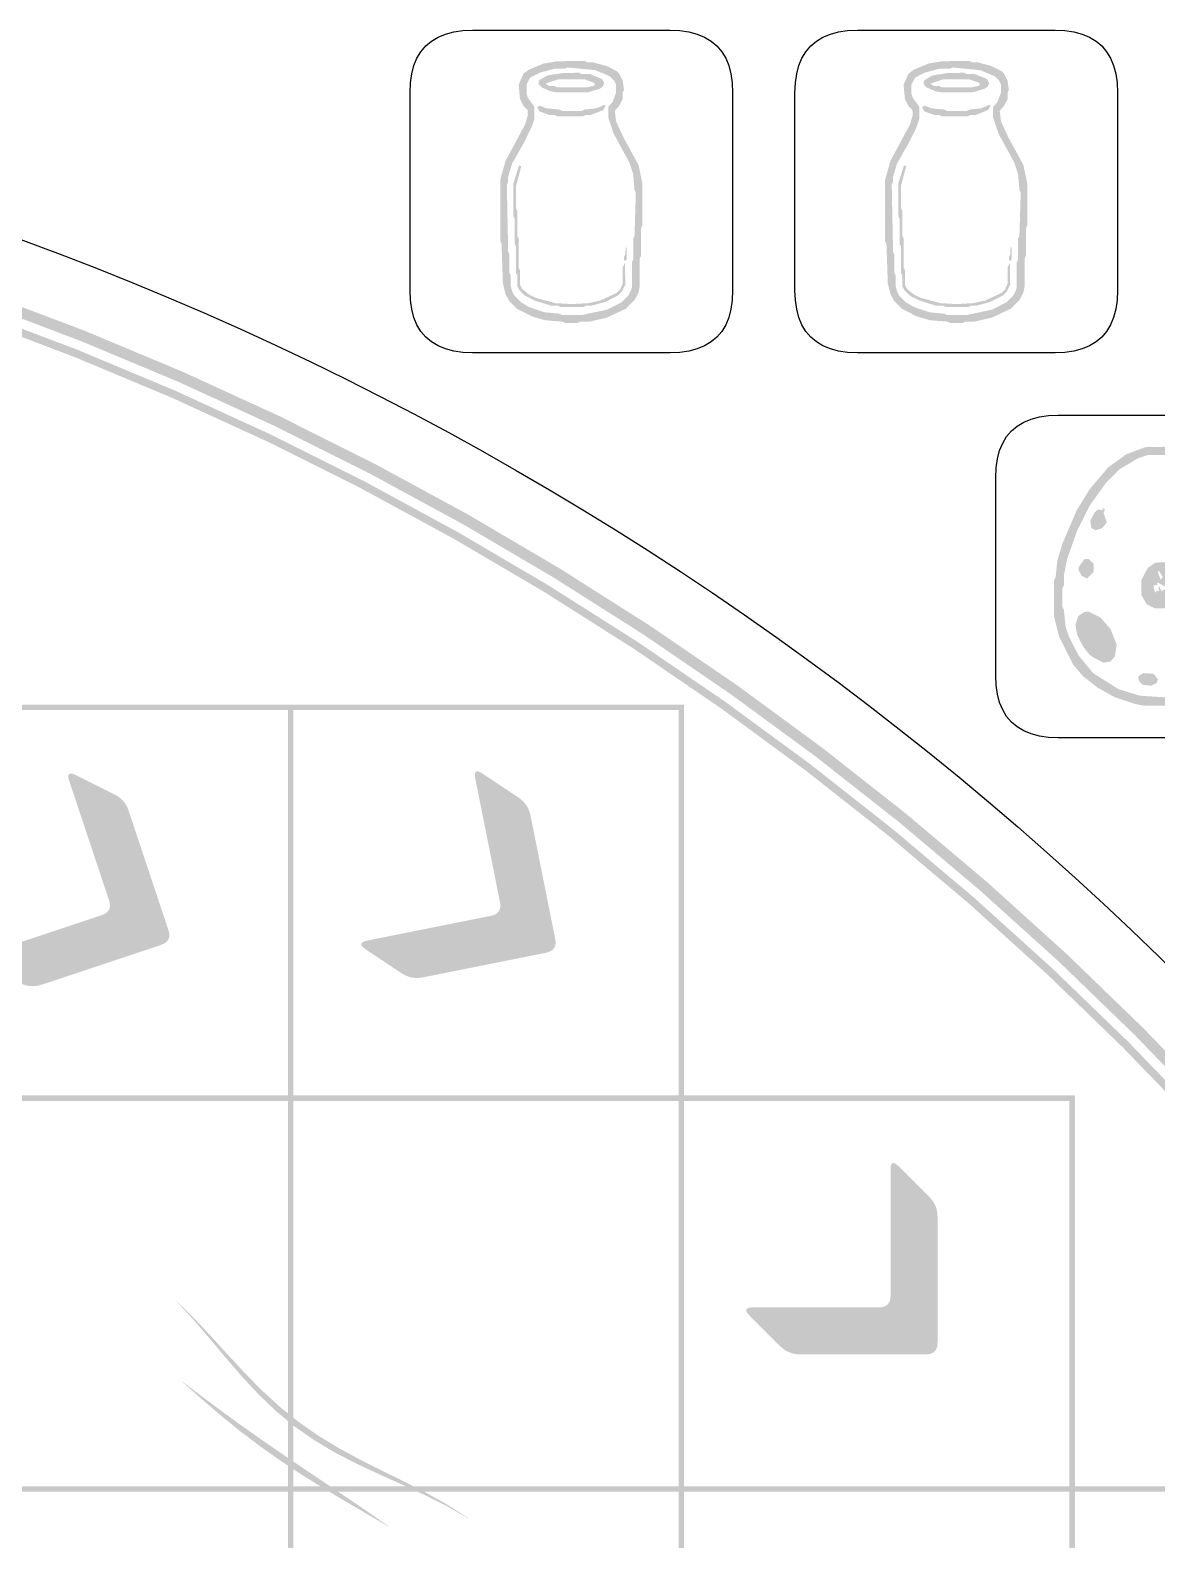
# Model space of a CAD drawing. Header units: millimetres. Extents: x 5 to 414, y 6 to 775.
# Drawn here: x 276.2 to 343.5, y 685 to 775.1 of the extents above; entities that cross this region are included whole.
import ezdxf

# ---------------------------------------------------------------- set-up
doc = ezdxf.new("R2010")
doc.units = ezdxf.units.MM
doc.layers.add('CUT', color=1, linetype='Continuous')
doc.layers.add('RASTER', color=7, linetype='Continuous')

msp = doc.modelspace()

# ---------------------------------------------------------------- hatches: boundary and pattern name
at = {"layer": 'RASTER'}
h = msp.add_hatch(color=7, dxfattribs=at)
h.paths.add_polyline_path([(307.659, 773.281), (309.287, 773.305), (309.444, 773.226), (309.759, 773.226), (310.624, 772.99), (311.198, 772.699), (311.356, 772.542), (311.568, 772.125), (311.647, 771.574), (311.568, 771.417), (311.568, 771.023), (311.356, 770.607), (311.096, 770.316), (311.175, 769.686), (311.623, 768.719), (312.512, 767.09), (312.748, 765.989), (312.748, 763.472), (312.669, 763.315), (312.669, 761.663), (312.59, 761.506), (312.59, 759.854), (312.512, 759.461), (312.299, 759.044), (311.749, 758.493), (310.624, 757.966), (309.601, 757.73), (309.051, 757.73), (308.893, 757.651), (308.107, 757.651), (307.95, 757.73), (306.927, 757.809), (306.14, 758.045), (305.252, 758.493), (304.78, 758.965), (304.567, 759.382), (304.41, 760.011), (304.331, 762.371), (304.253, 762.528), (304.253, 766.225), (304.567, 767.326), (305.747, 769.529), (305.904, 770.08), (305.881, 770.371), (305.645, 770.607), (305.432, 771.023), (305.354, 771.889), (305.645, 772.542), (305.959, 772.778), (306.848, 773.147)])
h.paths.add_polyline_path([(308.264, 772.911), (308.107, 772.833), (307.478, 772.833), (306.612, 772.597), (306.038, 772.306), (305.826, 771.889), (305.826, 771.338), (305.904, 771.102), (306.298, 770.552), (306.298, 769.844), (306.14, 769.372), (305.645, 768.373), (304.961, 767.169), (304.725, 766.383), (304.725, 766.068), (304.646, 765.911), (304.725, 761.899), (304.803, 761.742), (304.803, 760.64), (304.882, 760.483), (304.882, 759.854), (304.961, 759.539), (305.094, 759.28), (305.488, 758.886), (305.983, 758.595), (306.927, 758.281), (307.792, 758.202), (307.95, 758.123), (309.129, 758.123), (310.624, 758.438), (311.513, 758.886), (311.906, 759.28), (312.04, 759.539), (312.119, 759.775), (312.119, 761.27), (312.197, 761.427), (312.197, 762.686), (312.276, 762.843), (312.354, 765.439), (312.276, 765.596), (312.197, 766.54), (311.961, 767.248), (311.017, 768.978), (310.703, 769.922), (310.703, 770.552), (310.962, 770.843), (311.175, 771.417), (311.175, 771.889), (311.041, 772.148), (310.805, 772.384), (309.916, 772.754)], flags=0)
h.paths.add_polyline_path([(307.973, 772.573), (308.972, 772.597), (309.129, 772.518), (309.601, 772.518), (310.333, 772.227), (310.467, 771.967), (310.364, 771.755), (310.176, 771.629), (309.444, 771.417), (307.635, 771.417), (307.242, 771.495), (306.746, 771.708), (306.589, 771.865), (306.534, 771.967), (306.589, 772.148), (307.084, 772.439)], flags=0)
h.paths.add_polyline_path([(307.714, 772.203), (306.951, 771.944), (307.163, 771.81), (307.478, 771.81), (307.635, 771.731), (309.444, 771.731), (309.837, 771.81), (309.916, 771.889), (309.861, 771.991), (309.287, 772.203)], flags=0)
h.paths.add_polyline_path([(310.49, 770.685), (310.545, 770.63), (310.412, 770.371), (309.68, 770.08), (309.365, 770.08), (309.208, 770.001), (307.635, 770.001), (307.478, 770.08), (307.163, 770.08), (306.589, 770.292), (306.455, 770.552), (306.612, 770.63), (307.006, 770.473), (307.792, 770.394), (307.95, 770.316), (309.129, 770.316), (309.287, 770.394), (309.995, 770.473)], flags=0)
h.paths.add_polyline_path([(305.377, 767.067), (305.511, 767.012), (305.196, 765.832), (305.196, 764.495), (305.275, 764.337), (305.275, 762.843), (305.354, 762.686), (305.354, 760.955), (305.432, 760.798), (305.432, 759.932), (305.566, 759.673), (305.959, 759.358), (306.376, 759.146), (307.556, 758.831), (308.524, 758.776), (309.523, 758.831), (310.231, 758.989), (311.198, 759.437), (311.434, 759.673), (311.568, 760.011), (311.568, 760.955), (311.702, 761.246), (311.725, 759.932), (311.513, 759.516), (311.277, 759.28), (310.545, 758.91), (309.68, 758.674), (309.365, 758.674), (309.208, 758.595), (307.871, 758.595), (307.714, 758.674), (307.32, 758.674), (306.298, 758.989), (305.724, 759.28), (305.409, 759.594), (305.275, 759.854), (305.275, 760.483), (305.196, 760.64), (305.196, 762.214), (305.118, 762.371), (305.118, 763.865), (305.039, 764.023), (305.039, 765.989)], flags=0)
h.paths.add_polyline_path([(311.749, 762.19), (311.804, 762.135), (311.804, 761.427), (311.725, 761.348), (311.647, 761.427), (311.647, 761.584), (311.725, 761.742)], flags=0)
h = msp.add_hatch(color=7, dxfattribs=at)
h.paths.add_polyline_path([(330.659, 773.281), (332.287, 773.305), (332.444, 773.226), (332.759, 773.226), (333.624, 772.99), (334.198, 772.699), (334.356, 772.542), (334.568, 772.125), (334.647, 771.574), (334.568, 771.417), (334.568, 771.023), (334.356, 770.607), (334.096, 770.316), (334.175, 769.686), (334.623, 768.719), (335.512, 767.09), (335.748, 765.989), (335.748, 763.472), (335.669, 763.315), (335.669, 761.663), (335.59, 761.506), (335.59, 759.854), (335.512, 759.461), (335.299, 759.044), (334.749, 758.493), (333.624, 757.966), (332.601, 757.73), (332.051, 757.73), (331.893, 757.651), (331.107, 757.651), (330.95, 757.73), (329.927, 757.809), (329.14, 758.045), (328.252, 758.493), (327.78, 758.965), (327.567, 759.382), (327.41, 760.011), (327.331, 762.371), (327.253, 762.528), (327.253, 766.225), (327.567, 767.326), (328.747, 769.529), (328.904, 770.08), (328.881, 770.371), (328.645, 770.607), (328.432, 771.023), (328.354, 771.889), (328.645, 772.542), (328.959, 772.778), (329.848, 773.147)])
h.paths.add_polyline_path([(331.264, 772.911), (331.107, 772.833), (330.478, 772.833), (329.612, 772.597), (329.038, 772.306), (328.826, 771.889), (328.826, 771.338), (328.904, 771.102), (329.298, 770.552), (329.298, 769.844), (329.14, 769.372), (328.645, 768.373), (327.961, 767.169), (327.725, 766.383), (327.725, 766.068), (327.646, 765.911), (327.725, 761.899), (327.803, 761.742), (327.803, 760.64), (327.882, 760.483), (327.882, 759.854), (327.961, 759.539), (328.094, 759.28), (328.488, 758.886), (328.983, 758.595), (329.927, 758.281), (330.792, 758.202), (330.95, 758.123), (332.129, 758.123), (333.624, 758.438), (334.513, 758.886), (334.906, 759.28), (335.04, 759.539), (335.119, 759.775), (335.119, 761.27), (335.197, 761.427), (335.197, 762.686), (335.276, 762.843), (335.354, 765.439), (335.276, 765.596), (335.197, 766.54), (334.961, 767.248), (334.017, 768.978), (333.703, 769.922), (333.703, 770.552), (333.962, 770.843), (334.175, 771.417), (334.175, 771.889), (334.041, 772.148), (333.805, 772.384), (332.916, 772.754)], flags=0)
h.paths.add_polyline_path([(330.973, 772.573), (331.972, 772.597), (332.129, 772.518), (332.601, 772.518), (333.333, 772.227), (333.467, 771.967), (333.364, 771.755), (333.176, 771.629), (332.444, 771.417), (330.635, 771.417), (330.242, 771.495), (329.746, 771.708), (329.589, 771.865), (329.534, 771.967), (329.589, 772.148), (330.084, 772.439)], flags=0)
h.paths.add_polyline_path([(330.714, 772.203), (329.951, 771.944), (330.163, 771.81), (330.478, 771.81), (330.635, 771.731), (332.444, 771.731), (332.837, 771.81), (332.916, 771.889), (332.861, 771.991), (332.287, 772.203)], flags=0)
h.paths.add_polyline_path([(333.49, 770.685), (333.545, 770.63), (333.412, 770.371), (332.68, 770.08), (332.365, 770.08), (332.208, 770.001), (330.635, 770.001), (330.478, 770.08), (330.163, 770.08), (329.589, 770.292), (329.455, 770.552), (329.612, 770.63), (330.006, 770.473), (330.792, 770.394), (330.95, 770.316), (332.129, 770.316), (332.287, 770.394), (332.995, 770.473)], flags=0)
h.paths.add_polyline_path([(328.377, 767.067), (328.511, 767.012), (328.196, 765.832), (328.196, 764.495), (328.275, 764.337), (328.275, 762.843), (328.354, 762.686), (328.354, 760.955), (328.432, 760.798), (328.432, 759.932), (328.566, 759.673), (328.959, 759.358), (329.376, 759.146), (330.556, 758.831), (331.524, 758.776), (332.523, 758.831), (333.231, 758.989), (334.198, 759.437), (334.434, 759.673), (334.568, 760.011), (334.568, 760.955), (334.702, 761.246), (334.725, 759.932), (334.513, 759.516), (334.277, 759.28), (333.545, 758.91), (332.68, 758.674), (332.365, 758.674), (332.208, 758.595), (330.871, 758.595), (330.714, 758.674), (330.32, 758.674), (329.298, 758.989), (328.724, 759.28), (328.409, 759.594), (328.275, 759.854), (328.275, 760.483), (328.196, 760.64), (328.196, 762.214), (328.118, 762.371), (328.118, 763.865), (328.039, 764.023), (328.039, 765.989)], flags=0)
h.paths.add_polyline_path([(334.749, 762.19), (334.804, 762.135), (334.804, 761.427), (334.725, 761.348), (334.647, 761.427), (334.647, 761.584), (334.725, 761.742)], flags=0)
for points in [[(230.286, 769.398), (236.587, 768.604), (242.856, 767.598), (249.088, 766.38), (255.275, 764.952), (261.411, 763.315), (267.487, 761.472), (273.498, 759.424), (279.436, 757.174), (285.294, 754.724), (291.066, 752.077), (296.745, 749.236), (302.325, 746.205), (307.799, 742.987), (313.16, 739.585), (318.404, 736.004), (323.523, 732.247), (328.513, 728.319), (333.366, 724.225), (338.078, 719.968), (342.644, 715.555), (347.057, 710.989), (351.314, 706.277), (355.408, 701.424), (359.336, 696.434), (363.093, 691.315), (366.674, 686.071), (370.076, 680.71), (373.294, 675.236), (376.325, 669.656), (379.166, 663.977), (381.813, 658.205), (384.263, 652.347), (386.513, 646.409), (388.561, 640.398), (390.404, 634.322), (392.041, 628.186), (393.469, 621.999), (394.687, 615.767), (395.693, 609.497), (396.487, 603.197), (395.837, 603.127), (395.046, 609.405), (394.043, 615.653), (392.83, 621.863), (391.407, 628.029), (389.776, 634.143), (387.939, 640.198), (385.898, 646.187), (383.655, 652.105), (381.214, 657.942), (378.576, 663.694), (375.746, 669.354), (372.725, 674.914), (369.518, 680.369), (366.128, 685.712), (362.559, 690.937), (358.815, 696.039), (354.901, 701.011), (350.821, 705.847), (346.58, 710.543), (342.182, 715.093), (337.632, 719.491), (332.936, 723.732), (328.1, 727.812), (323.128, 731.726), (318.026, 735.47), (312.801, 739.039), (307.458, 742.429), (302.003, 745.636), (296.443, 748.657), (290.783, 751.487), (285.031, 754.125), (279.194, 756.566), (273.277, 758.809), (267.287, 760.85), (261.232, 762.687), (255.118, 764.317), (248.952, 765.741), (242.742, 766.954), (236.494, 767.957), (230.216, 768.748)], [(230.155, 768.19), (236.414, 767.402), (242.644, 766.402), (248.835, 765.192), (254.982, 763.774), (261.078, 762.148), (267.115, 760.316), (273.087, 758.281), (278.986, 756.046), (284.807, 753.612), (290.541, 750.982), (296.183, 748.16), (301.727, 745.148), (307.166, 741.951), (312.493, 738.571), (317.702, 735.013), (322.789, 731.28), (327.746, 727.378), (332.568, 723.31), (337.249, 719.081), (341.785, 714.696), (346.17, 710.16), (350.399, 705.479), (354.467, 700.657), (358.369, 695.7), (362.102, 690.613), (365.66, 685.404), (369.04, 680.076), (372.237, 674.638), (375.249, 669.094), (378.071, 663.452), (380.701, 657.717), (383.135, 651.897), (385.37, 645.998), (387.405, 640.026), (389.237, 633.989), (390.863, 627.893), (392.282, 621.746), (393.492, 615.554), (394.491, 609.325), (395.28, 603.066), (394.815, 603.016), (394.029, 609.259), (393.032, 615.473), (391.825, 621.649), (390.41, 627.781), (388.787, 633.861), (386.961, 639.883), (384.931, 645.84), (382.701, 651.724), (380.273, 657.53), (377.65, 663.25), (374.835, 668.878), (371.831, 674.408), (368.641, 679.833), (365.27, 685.147), (361.721, 690.343), (357.998, 695.417), (354.105, 700.362), (350.047, 705.172), (345.829, 709.842), (341.455, 714.366), (336.931, 718.74), (332.261, 722.958), (327.451, 727.016), (322.506, 730.909), (317.432, 734.632), (312.236, 738.181), (306.922, 741.552), (301.497, 744.742), (295.968, 747.746), (290.339, 750.561), (284.619, 753.184), (278.813, 755.612), (272.929, 757.842), (266.972, 759.872), (260.95, 761.698), (254.87, 763.32), (248.738, 764.736), (242.562, 765.943), (236.348, 766.94), (230.105, 767.726)], [(268.212, 734.849), (291.888, 734.849), (291.888, 734.523), (268.212, 734.523)], [(291.562, 734.849), (315.238, 734.849), (315.238, 734.523), (291.562, 734.523)], [(291.562, 734.523), (291.888, 734.523), (291.888, 711.499), (291.562, 711.499)], [(314.912, 734.523), (315.238, 734.523), (315.238, 711.499), (314.912, 711.499)], [(278.496, 730.283), (278.454, 730.434), (278.439, 730.554), (278.449, 730.644), (278.487, 730.703), (278.551, 730.731), (278.641, 730.729), (278.758, 730.697), (278.901, 730.634), (281.199, 729.485), (281.349, 729.401), (281.487, 729.307), (281.612, 729.201), (281.724, 729.084), (281.824, 728.956), (281.911, 728.818), (281.985, 728.668), (282.047, 728.507), (284.423, 721.378), (284.465, 721.219), (284.479, 721.074), (284.465, 720.942), (284.423, 720.824), (284.354, 720.721), (284.257, 720.631), (284.132, 720.554), (283.98, 720.492), (276.851, 718.116), (276.685, 718.069), (276.521, 718.038), (276.358, 718.025), (276.196, 718.028), (276.035, 718.048), (275.875, 718.084), (275.717, 718.137), (275.56, 718.207), (273.262, 719.356), (273.126, 719.433), (273.03, 719.507), (272.974, 719.578), (272.959, 719.646), (272.984, 719.712), (273.049, 719.774), (273.154, 719.834), (273.3, 719.891), (280.43, 722.267), (280.582, 722.33), (280.707, 722.406), (280.804, 722.496), (280.873, 722.6), (280.914, 722.717), (280.928, 722.849), (280.914, 722.994), (280.873, 723.153)], [(302.76, 730.419), (302.737, 730.574), (302.737, 730.695), (302.758, 730.783), (302.803, 730.837), (302.87, 730.858), (302.959, 730.845), (303.071, 730.798), (303.206, 730.718), (305.343, 729.293), (305.482, 729.191), (305.606, 729.08), (305.717, 728.959), (305.814, 728.83), (305.897, 728.691), (305.967, 728.542), (306.022, 728.384), (306.063, 728.217), (307.537, 720.848), (307.558, 720.685), (307.554, 720.539), (307.524, 720.41), (307.468, 720.299), (307.387, 720.204), (307.279, 720.127), (307.146, 720.067), (306.987, 720.024), (299.618, 718.55), (299.448, 718.524), (299.281, 718.514), (299.118, 718.521), (298.957, 718.544), (298.8, 718.584), (298.647, 718.64), (298.496, 718.713), (298.349, 718.801), (296.212, 720.226), (296.086, 720.319), (295.999, 720.405), (295.953, 720.482), (295.946, 720.552), (295.979, 720.614), (296.051, 720.668), (296.164, 720.714), (296.316, 720.752), (303.685, 722.226), (303.843, 722.269), (303.976, 722.329), (304.084, 722.406), (304.165, 722.501), (304.221, 722.612), (304.251, 722.741), (304.256, 722.887), (304.234, 723.05)], [(268.212, 711.499), (291.888, 711.499), (291.888, 711.173), (268.212, 711.173)], [(291.562, 711.499), (315.238, 711.499), (315.238, 711.173), (291.562, 711.173)], [(291.562, 711.173), (291.888, 711.173), (291.888, 688.149), (291.562, 688.149)], [(314.912, 711.499), (338.588, 711.499), (338.588, 711.173), (314.912, 711.173)], [(314.912, 711.173), (315.238, 711.173), (315.238, 688.149), (314.912, 688.149)], [(338.262, 711.173), (338.588, 711.173), (338.588, 688.149), (338.262, 688.149)], [(327.576, 707.051), (327.583, 707.207), (327.607, 707.326), (327.645, 707.408), (327.699, 707.452), (327.769, 707.459), (327.854, 707.429), (327.955, 707.361), (328.071, 707.256), (329.887, 705.44), (330.003, 705.313), (330.104, 705.179), (330.189, 705.039), (330.259, 704.893), (330.313, 704.74), (330.351, 704.581), (330.375, 704.416), (330.382, 704.244), (330.382, 696.729), (330.371, 696.565), (330.339, 696.423), (330.284, 696.302), (330.207, 696.204), (330.109, 696.127), (329.988, 696.072), (329.846, 696.039), (329.682, 696.029), (322.167, 696.029), (321.995, 696.036), (321.83, 696.06), (321.67, 696.098), (321.518, 696.152), (321.372, 696.222), (321.232, 696.307), (321.098, 696.408), (320.971, 696.524), (319.155, 698.34), (319.05, 698.456), (318.982, 698.557), (318.952, 698.642), (318.959, 698.712), (319.003, 698.766), (319.085, 698.804), (319.204, 698.828), (319.36, 698.835), (326.875, 698.835), (327.039, 698.846), (327.182, 698.879), (327.302, 698.934), (327.4, 699.011), (327.477, 699.109), (327.532, 699.229), (327.565, 699.372), (327.576, 699.536)], [(284.917, 699.212), (285.97, 698.175), (286.986, 697.094), (287.983, 695.998), (288.984, 694.919), (290.007, 693.882), (291.07, 692.908), (292.185, 692.009), (293.359, 691.187), (294.59, 690.436), (295.871, 689.742), (297.187, 689.081), (298.518, 688.427), (299.84, 687.752), (301.13, 687.029), (302.365, 686.234), (302.352, 686.221), (301.07, 686.961), (299.737, 687.631), (298.375, 688.257), (297.012, 688.868), (295.672, 689.494), (294.376, 690.163), (293.138, 690.9), (291.967, 691.719), (290.864, 692.628), (289.821, 693.624), (288.825, 694.694), (287.857, 695.816), (286.897, 696.962), (285.92, 698.099), (284.907, 699.196)], [(285.279, 694.391), (286.475, 693.479), (287.68, 692.582), (288.897, 691.701), (290.124, 690.836), (291.363, 689.984), (292.61, 689.14), (293.862, 688.299), (295.116, 687.456), (296.367, 686.604), (297.61, 685.738), (297.598, 685.724), (296.282, 686.501), (294.966, 687.271), (293.663, 688.048), (292.381, 688.845), (291.126, 689.672), (289.902, 690.537), (288.709, 691.442), (287.543, 692.388), (286.399, 693.369), (285.268, 694.376)], [(268.212, 688.149), (291.888, 688.149), (291.888, 687.823), (268.212, 687.823)], [(291.562, 688.149), (315.238, 688.149), (315.238, 687.823), (291.562, 687.823)], [(314.912, 688.149), (338.588, 688.149), (338.588, 687.823), (314.912, 687.823)], [(338.262, 688.149), (361.938, 688.149), (361.938, 687.823), (338.262, 687.823)], [(291.562, 687.823), (291.888, 687.823), (291.888, 664.799), (291.562, 664.799)], [(314.912, 687.823), (315.238, 687.823), (315.238, 664.799), (314.912, 664.799)], [(338.262, 687.823), (338.588, 687.823), (338.588, 664.799), (338.262, 664.799)]]:
    msp.add_hatch(color=7, dxfattribs=at).paths.add_polyline_path(points)
h = msp.add_hatch(color=7, dxfattribs=at)
h.paths.add_polyline_path([(342.791, 750.226), (344.239, 750.256), (344.83, 750.059), (346.042, 749.399), (347.125, 748.315), (347.815, 747.33), (348.573, 745.921), (349.263, 744.148), (349.657, 742.473), (349.657, 740.109), (349.559, 739.617), (349.066, 738.139), (348.603, 737.321), (347.421, 736.041), (346.83, 735.647), (345.914, 735.184), (344.436, 734.79), (342.663, 734.79), (342.17, 734.888), (340.988, 735.282), (339.974, 735.844), (339.087, 736.533), (338.496, 737.223), (337.639, 738.927), (337.343, 740.109), (337.343, 742.276), (337.442, 742.473), (337.54, 743.458), (337.836, 744.443), (338.693, 746.443), (339.481, 747.724), (340.565, 749.004), (341.648, 749.793)])
h.paths.add_polyline_path([(342.958, 749.763), (342.367, 749.566), (341.254, 748.906), (340.466, 748.118), (339.481, 746.739), (338.722, 745.232), (338.131, 743.557), (337.934, 742.572), (337.934, 741.981), (337.836, 741.784), (337.836, 740.7), (337.934, 740.503), (338.033, 739.518), (338.23, 738.927), (338.791, 737.814), (339.678, 736.73), (341.185, 735.775), (342.466, 735.381), (343.943, 735.282), (344.14, 735.381), (345.126, 735.479), (345.717, 735.676), (347.224, 736.533), (347.815, 737.124), (348.603, 738.405), (348.967, 739.42), (349.164, 740.306), (349.164, 742.079), (348.869, 743.557), (348.278, 745.232), (347.421, 746.936), (346.436, 748.315), (345.648, 749.004), (344.436, 749.664), (344.042, 749.763)], flags=0)
h.paths.add_polyline_path([(340.23, 746.581), (340.397, 746.512), (340.299, 746.315), (340.496, 745.724), (340.23, 745.399), (339.836, 745.261), (339.58, 745.399), (339.511, 745.823), (339.777, 746.345), (340.003, 746.512), (340.269, 746.443)], flags=0)
h.paths.add_polyline_path([(339.146, 743.527), (339.412, 743.557), (339.708, 743.261), (339.708, 742.769), (339.314, 742.375), (338.988, 742.542), (338.821, 742.867), (338.821, 743.064)], flags=0)
h.paths.add_polyline_path([(343.382, 743.33), (344.14, 743.36), (344.466, 743.192), (344.702, 742.936), (344.929, 742.276), (344.929, 741.882), (344.663, 741.163), (344.269, 740.769), (343.943, 740.602), (343.352, 740.602), (342.889, 740.828), (342.564, 741.39), (342.564, 742.276), (342.929, 742.995)], flags=0)
h.paths.add_polyline_path([(347.322, 743.035), (347.588, 743.064), (347.785, 742.867), (347.785, 742.473), (347.49, 742.178), (347.263, 742.247), (347.096, 742.572)], flags=0)
h.paths.add_polyline_path([(343.618, 742.838), (343.549, 742.769), (343.717, 742.306), (343.845, 742.473)], flags=0)
h.paths.add_polyline_path([(344.042, 742.375), (343.973, 742.306), (344.308, 742.148), (344.269, 742.01), (344.367, 741.912), (344.505, 742.207), (344.702, 742.207), (344.535, 742.375), (344.406, 742.306)], flags=0)
h.paths.add_polyline_path([(343.52, 742.148), (343.52, 742.01), (343.283, 741.951), (343.382, 741.518), (343.48, 741.656), (343.618, 741.616), (343.579, 741.853), (343.648, 741.882), (343.776, 741.616), (344.042, 741.784), (344.209, 741.518), (344.308, 741.853), (344.17, 741.813)], flags=0)
h.paths.add_polyline_path([(339.146, 740.375), (339.412, 740.405), (340.131, 740.04), (340.722, 739.351), (341.087, 738.434), (340.988, 737.745), (340.722, 737.42), (340.299, 737.351), (339.777, 737.617), (339.481, 737.814), (339.087, 738.306), (338.722, 739.025), (338.624, 739.617), (338.791, 740.139)], flags=0)
h.paths.add_polyline_path([(346.731, 740.178), (347.293, 740.208), (347.559, 740.08), (347.785, 739.715), (347.785, 738.927), (347.322, 737.912), (346.83, 737.42), (346.308, 737.154), (346.012, 737.154), (345.49, 737.518), (345.323, 737.942), (345.323, 738.434), (345.549, 739.094), (345.687, 739.055), (346.042, 739.291), (346.18, 739.154), (346.209, 739.518), (346.377, 739.646), (346.337, 739.784), (346.475, 739.784), (346.603, 739.617), (346.702, 739.715), (346.475, 739.981), (346.377, 739.942), (345.687, 739.154), (345.618, 739.222), (345.884, 739.646), (346.377, 740.04), (346.505, 740.109), (346.672, 740.04)], flags=0)
h.paths.add_polyline_path([(342.692, 736.73), (343.283, 736.691), (343.549, 736.366), (343.48, 736.139), (343.155, 735.972), (342.633, 736.041), (342.436, 736.238), (342.367, 736.464), (342.436, 736.592)], flags=0)

# ---------------------------------------------------------------- linework, layer by layer
at = {"layer": 'CUT'}
for points in [[(298.863, 771.403), (298.888, 771.988), (298.965, 772.528), (299.094, 773.019), (299.277, 773.462), (299.513, 773.855), (299.802, 774.198), (300.145, 774.487), (300.538, 774.723), (300.981, 774.906), (301.472, 775.035), (302.012, 775.112), (302.597, 775.138), (314.404, 775.138), (314.988, 775.112), (315.528, 775.035), (316.019, 774.906), (316.462, 774.723), (316.856, 774.487), (317.198, 774.198), (317.488, 773.855), (317.724, 773.462), (317.906, 773.019), (318.035, 772.528), (318.112, 771.988), (318.138, 771.403), (318.138, 759.596), (318.112, 759.012), (318.035, 758.472), (317.906, 757.981), (317.724, 757.538), (317.488, 757.144), (317.198, 756.802), (316.856, 756.512), (316.462, 756.276), (316.019, 756.094), (315.528, 755.965), (314.988, 755.888), (314.404, 755.862), (302.597, 755.862), (302.012, 755.888), (301.472, 755.965), (300.981, 756.094), (300.538, 756.276), (300.145, 756.512), (299.802, 756.802), (299.513, 757.144), (299.277, 757.538), (299.094, 757.981), (298.965, 758.472), (298.888, 759.012), (298.863, 759.596)], [(321.863, 771.403), (321.888, 771.988), (321.965, 772.528), (322.094, 773.019), (322.277, 773.462), (322.513, 773.855), (322.802, 774.198), (323.145, 774.487), (323.538, 774.723), (323.981, 774.906), (324.472, 775.035), (325.012, 775.112), (325.597, 775.138), (337.404, 775.138), (337.988, 775.112), (338.528, 775.035), (339.019, 774.906), (339.462, 774.723), (339.856, 774.487), (340.198, 774.198), (340.488, 773.855), (340.724, 773.462), (340.906, 773.019), (341.035, 772.528), (341.112, 771.988), (341.138, 771.403), (341.138, 759.596), (341.112, 759.012), (341.035, 758.472), (340.906, 757.981), (340.724, 757.538), (340.488, 757.144), (340.198, 756.802), (339.856, 756.512), (339.462, 756.276), (339.019, 756.094), (338.528, 755.965), (337.988, 755.888), (337.404, 755.862), (325.597, 755.862), (325.012, 755.888), (324.472, 755.965), (323.981, 756.094), (323.538, 756.276), (323.145, 756.512), (322.802, 756.802), (322.513, 757.144), (322.277, 757.538), (322.094, 757.981), (321.965, 758.472), (321.888, 759.012), (321.863, 759.596)]]:
    msp.add_lwpolyline(points, close=True, dxfattribs=at)
msp.add_lwpolyline([(349.404, 732.862), (337.597, 732.862), (337.012, 732.888), (336.472, 732.965), (335.981, 733.094), (335.538, 733.276), (335.145, 733.512), (334.802, 733.802), (334.513, 734.144), (334.277, 734.538), (334.094, 734.981), (333.965, 735.472), (333.888, 736.012), (333.863, 736.596), (333.863, 748.403), (333.888, 748.988), (333.965, 749.528), (334.094, 750.019), (334.277, 750.462), (334.513, 750.855), (334.802, 751.198), (335.145, 751.487), (335.538, 751.723), (335.981, 751.906), (336.472, 752.035), (337.012, 752.112), (337.597, 752.138), (349.404, 752.138)], dxfattribs=at)
msp.add_circle((210, 582.911), 191.273, dxfattribs=at)

doc.saveas('drawing.dxf')
